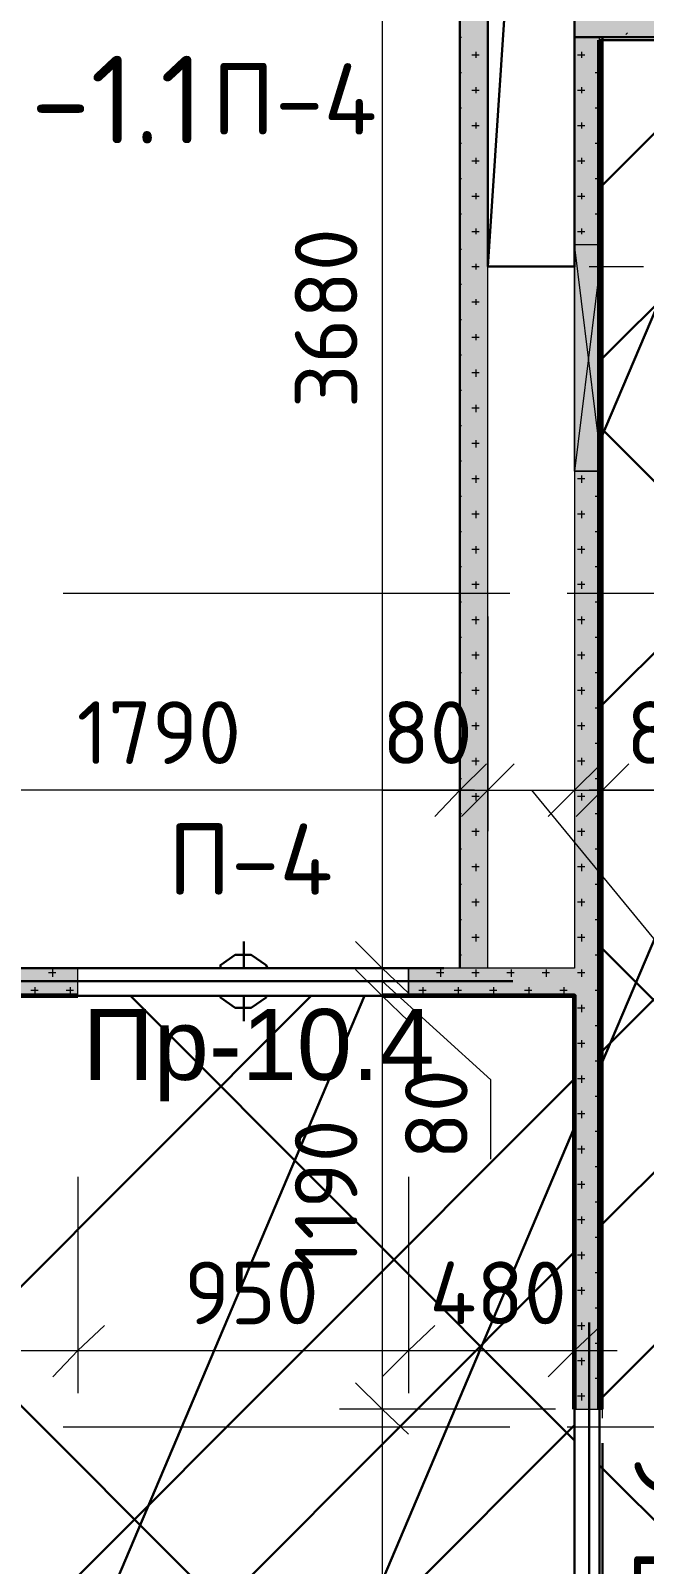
# Model space of a CAD drawing. Header units: millimetres. Extents: x -84737 to 172119, y -43083 to 59399.
# Drawn here: x 107855 to 109623, y 38248 to 42663 of the extents above; entities that cross this region are included whole.
import ezdxf

# ---------------------------------------------------------------- set-up
doc = ezdxf.new("R2010")
doc.units = ezdxf.units.MM
for name, color, linetype, lineweight in [('11) Плинтус ПЛ-2', 70, 'Continuous', 30), ('12) Наливной пол', 150, 'Continuous', 30), ('15) Штукатурка стен СТ-1.1', 161, 'Continuous', 60), ('16) Краска СТ-1.1 стена', 5, 'Continuous', 60), ('18) Краска ПТ-1 потолок', 31, 'Continuous', 30), ('20) Шпакл. баз. фин Стена', 40, 'Continuous', 60), ('22) Шпакл. баз. фин. Потолок', 102, 'Continuous', 30), ('8) Линолеум Л-1.1', 130, 'Continuous', 30)]:
    doc.layers.add(name, color=color, linetype=linetype, lineweight=lineweight)
doc.layers.add('PDF _Геометрия', color=7, linetype='Continuous')
doc.layers.add('PDF _Текст', color=7, linetype='Continuous')
doc.layers.add('PDF _Сплошная заливка', color=7, linetype='Continuous', true_color=0xffffff)
doc.styles.add('PDF GOSTCommon', font='arial.ttf')
doc.styles.add('PDF ISOCPEUR', font='isocpeur.ttf')

msp = doc.modelspace()

# ---------------------------------------------------------------- hatches: boundary and pattern name
at = {"layer": '12) Наливной пол'}
h = msp.add_hatch(dxfattribs=at)
h.set_pattern_fill('ANSI31', color=256, scale=222)
h.paths.add_polyline_path([(114514.8, 42635.7), (112106.2, 42635.7), (112106.2, 33344.1), (114514.8, 33344.1)])
h.paths.add_polyline_path([(124026.4, 38444.9), (124026.4, 33348.3), (114586.7, 33348.3), (114586.7, 39884.2), (116707.5, 39884.2), (116707.5, 38444.9)])
h.paths.add_polyline_path([(129605.6, 33344.1), (124106.9, 33344.1), (124106.9, 43647.4), (129605.6, 43647.4)])
h.paths.add_polyline_path([(109494.4, 42635.7), (111903, 42635.7), (111903, 33344.1), (109494.4, 33344.1)])
h.paths.add_polyline_path([(99982.7, 38444.9), (99982.7, 33348.3), (109422.4, 33348.3), (109422.4, 39884.2), (107301.6, 39884.2), (107301.6, 38444.9)])
h.paths.add_polyline_path([(94403.5, 33344.1), (99902.3, 33344.1), (99902.3, 43647.4), (94403.5, 43647.4)])
at = {"layer": '18) Краска ПТ-1 потолок'}
h = msp.add_hatch(dxfattribs=at)
h.set_pattern_fill('ANSI32', color=256, scale=222, angle=22)
h.paths.add_polyline_path([(114514.8, 42635.7), (112106.2, 42635.7), (112106.2, 33344.1), (114514.8, 33344.1)])
h.paths.add_polyline_path([(124026.4, 38444.9), (124026.4, 33348.3), (114586.7, 33348.3), (114586.7, 39884.2), (116707.5, 39884.2), (116707.5, 38444.9)])
h.paths.add_polyline_path([(129605.6, 33344.1), (124106.9, 33344.1), (124106.9, 43647.4), (129605.6, 43647.4)])
h.paths.add_polyline_path([(109494.4, 42635.7), (111903, 42635.7), (111903, 33344.1), (109494.4, 33344.1)])
h.paths.add_polyline_path([(99982.7, 38444.9), (99982.7, 33348.3), (109422.4, 33348.3), (109422.4, 39884.2), (107301.6, 39884.2), (107301.6, 38444.9)])
h.paths.add_polyline_path([(94403.5, 33344.1), (99902.3, 33344.1), (99902.3, 43647.4), (94403.5, 43647.4)])
h = msp.add_hatch(dxfattribs=at)
h.set_pattern_fill('ANSI32', color=256, scale=222, angle=22)
h.paths.add_polyline_path([(114514.8, 42635.7), (112106.2, 42635.7), (112106.2, 33344.1), (114514.8, 33344.1)])
h.paths.add_polyline_path([(124026.4, 38444.9), (124026.4, 33348.3), (114586.7, 33348.3), (114586.7, 39884.2), (116707.5, 39884.2), (116707.5, 38444.9)])
h.paths.add_polyline_path([(129605.6, 33344.1), (124106.9, 33344.1), (124106.9, 43647.4), (129605.6, 43647.4)])
h.paths.add_polyline_path([(109494.4, 42635.7), (111903, 42635.7), (111903, 33344.1), (109494.4, 33344.1)])
h.paths.add_polyline_path([(99982.7, 38444.9), (99982.7, 33348.3), (109422.4, 33348.3), (109422.4, 39884.2), (107301.6, 39884.2), (107301.6, 38444.9)])
h.paths.add_polyline_path([(94403.5, 33344.1), (99902.3, 33344.1), (99902.3, 43647.4), (94403.5, 43647.4)])
at = {"layer": '22) Шпакл. баз. фин. Потолок'}
h = msp.add_hatch(dxfattribs=at)
h.set_pattern_fill('ANSI37', color=256, scale=333)
h.paths.add_polyline_path([(114514.8, 42635.7), (112106.2, 42635.7), (112106.2, 33344.1), (114514.8, 33344.1)])
h.paths.add_polyline_path([(124026.4, 38444.9), (124026.4, 33348.3), (114586.7, 33348.3), (114586.7, 39884.2), (116707.5, 39884.2), (116707.5, 38444.9)])
h.paths.add_polyline_path([(129605.6, 33344.1), (124106.9, 33344.1), (124106.9, 43647.4), (129605.6, 43647.4)])
h.paths.add_polyline_path([(109494.4, 42635.7), (111903, 42635.7), (111903, 33344.1), (109494.4, 33344.1)])
h.paths.add_polyline_path([(99982.7, 38444.9), (99982.7, 33348.3), (109422.4, 33348.3), (109422.4, 39884.2), (107301.6, 39884.2), (107301.6, 38444.9)])
h.paths.add_polyline_path([(94403.5, 33344.1), (99902.3, 33344.1), (99902.3, 43647.4), (94403.5, 43647.4)])
h = msp.add_hatch(dxfattribs=at)
h.set_pattern_fill('ANSI37', color=256, scale=333)
h.paths.add_polyline_path([(114514.8, 42635.7), (112106.2, 42635.7), (112106.2, 33344.1), (114514.8, 33344.1)])
h.paths.add_polyline_path([(124026.4, 38444.9), (124026.4, 33348.3), (114586.7, 33348.3), (114586.7, 39884.2), (116707.5, 39884.2), (116707.5, 38444.9)])
h.paths.add_polyline_path([(129605.6, 33344.1), (124106.9, 33344.1), (124106.9, 43647.4), (129605.6, 43647.4)])
h.paths.add_polyline_path([(109494.4, 42635.7), (111903, 42635.7), (111903, 33344.1), (109494.4, 33344.1)])
h.paths.add_polyline_path([(99982.7, 38444.9), (99982.7, 33348.3), (109422.4, 33348.3), (109422.4, 39884.2), (107301.6, 39884.2), (107301.6, 38444.9)])
h.paths.add_polyline_path([(94403.5, 33344.1), (99902.3, 33344.1), (99902.3, 43647.4), (94403.5, 43647.4)])
at = {"layer": '8) Линолеум Л-1.1'}
h = msp.add_hatch(dxfattribs=at)
h.set_pattern_fill('ANSI31', color=256, scale=222)
h.paths.add_polyline_path([(114514.8, 42635.7), (112106.2, 42635.7), (112106.2, 33344.1), (114514.8, 33344.1)])
h.paths.add_polyline_path([(124026.4, 38444.9), (124026.4, 33348.3), (114586.7, 33348.3), (114586.7, 39884.2), (116707.5, 39884.2), (116707.5, 38444.9)])
h.paths.add_polyline_path([(129605.6, 33344.1), (124106.9, 33344.1), (124106.9, 43647.4), (129605.6, 43647.4)])
h.paths.add_polyline_path([(109494.4, 42635.7), (111903, 42635.7), (111903, 33344.1), (109494.4, 33344.1)])
h.paths.add_polyline_path([(99982.7, 38444.9), (99982.7, 33348.3), (109422.4, 33348.3), (109422.4, 39884.2), (107301.6, 39884.2), (107301.6, 38444.9)])
h.paths.add_polyline_path([(94403.5, 33344.1), (99902.3, 33344.1), (99902.3, 43647.4), (94403.5, 43647.4)])
at = {"layer": 'PDF _Сплошная заливка', "transparency": 33554559}
h = msp.add_hatch(color=256, dxfattribs=at)
h.paths.add_polyline_path([(109092.2, 42965.8), (109172.7, 42965.8), (109172.7, 43647.4), (109092.2, 43647.4)])
h.paths.add_polyline_path([(109172.7, 42766.9), (109092.2, 42766.9), (109092.2, 39964.6), (109172.7, 39964.6)])
h = msp.add_hatch(color=256, dxfattribs=at)
h.paths.add_polyline_path([(110154.7, 42644.1), (110154.7, 42847.3), (109621.4, 42847.3), (109621.4, 42644.1)])
h.paths.add_polyline_path([(111602.4, 42847.3), (111602.4, 42644.1), (111903, 42644.1), (111903, 42847.3)])
h = msp.add_hatch(color=256, dxfattribs=at)
h.paths.add_polyline_path([(109502.8, 37247), (109422.4, 37247), (109422.4, 33344.1), (109502.8, 33344.1)])
h.paths.add_polyline_path([(109422.4, 42047.3), (109502.8, 42047.3), (109502.8, 42644.1), (109422.4, 42644.1)])
h.paths.add_polyline_path([(109422.4, 38694.7), (109502.8, 38694.7), (109502.8, 41395.4), (109422.4, 41395.4)])
h = msp.add_hatch(color=256, dxfattribs=at)
h.paths.add_polyline_path([(107991.6, 39884.2), (107991.6, 39964.6), (107301.6, 39964.6), (107301.6, 39884.2)])
h.paths.add_polyline_path([(108944.1, 39964.6), (108944.1, 39884.2), (109422.4, 39884.2), (109422.4, 39964.6)])

# ---------------------------------------------------------------- linework, layer by layer
at = {"layer": '11) Плинтус ПЛ-2'}
for points in [[(109494.4, 38694.7), (109494.4, 42635.7), (111903, 42635.7), (111903, 33344.1), (109494.4, 33344.1), (109494.4, 37247)], [(107991.6, 39884.2), (107301.6, 39884.2), (107301.6, 38444.9), (101802.9, 38444.9)], [(109422.4, 38694.7), (109422.4, 39884.2), (108867.9, 39884.2)]]:
    msp.add_lwpolyline(points, dxfattribs=at)
at = {"layer": '15) Штукатурка стен СТ-1.1'}
for points in [[(109494.4, 38694.7), (109494.4, 42635.7)], [(107991.6, 39884.2), (107301.6, 39884.2), (107301.6, 38444.9), (101802.9, 38444.9)], [(109422.4, 38694.7), (109422.4, 39884.2), (108867.9, 39884.2)]]:
    msp.add_lwpolyline(points, dxfattribs=at)
at = {"layer": '16) Краска СТ-1.1 стена'}
for points in [[(109494.4, 38694.7), (109494.4, 42635.7)], [(107991.6, 39884.2), (107301.6, 39884.2), (107301.6, 38444.9), (101802.9, 38444.9)], [(109422.4, 38694.7), (109422.4, 39884.2), (108867.9, 39884.2)]]:
    msp.add_lwpolyline(points, dxfattribs=at)
at = {"layer": '20) Шпакл. баз. фин Стена'}
for points in [[(109494.4, 38694.7), (109494.4, 42635.7)], [(107991.6, 39884.2), (107301.6, 39884.2), (107301.6, 38444.9), (101802.9, 38444.9)], [(109422.4, 38694.7), (109422.4, 39884.2), (108867.9, 39884.2)]]:
    msp.add_lwpolyline(points, dxfattribs=at)
at = {"layer": '8) Линолеум Л-1.1'}
for points in [[(109494.4, 42635.7), (111903, 42635.7), (111903, 33344.1), (109494.4, 33344.1)], [(99982.7, 38444.9), (99982.7, 33348.3), (109422.4, 33348.3), (109422.4, 39884.2), (107301.6, 39884.2), (107301.6, 38444.9)]]:
    msp.add_lwpolyline(points, close=True, dxfattribs=at)
at = {"layer": 'PDF _Геометрия', "lineweight": 30}
for points in [[(110154.7, 42847.3), (110154.7, 42644.1), (109621.4, 42644.1), (109422.4, 42644.1), (109422.4, 43647.4), (109172.7, 43647.4), (109092.2, 43647.4), (109066.8, 43647.4), (109066.8, 43846.3), (109422.4, 43846.3), (109621.4, 43846.3), (109621.4, 42847.3), (110154.7, 42847.3), (109621.4, 42847.3), (109621.4, 43846.3), (100384.8, 43846.3), (100384.8, 44426.2), (98001.6, 44426.2), (99081, 44426.2)], [(108072.1, 43647.4), (108072.1, 43384.9), (107301.6, 43384.9), (107301.6, 39964.6), (109045.7, 39964.6)], [(109092.2, 39964.6), (109092.2, 43647.4)], [(109172.7, 41983.8), (109223.4, 42754.2), (109422.4, 42805)], [(109502.8, 42644.1), (109502.8, 38694.7)], [(108537.7, 39964.6), (108533.5, 39973.1), (108491.1, 40002.7), (108444.6, 40002.7), (108402.2, 39973.1), (108402.2, 39964.6)], [(108470, 39964.6), (108470, 40040.8)], [(109244.6, 39926.5), (107695.3, 39926.5)], [(107991.6, 39884.2), (107301.6, 39884.2), (107301.6, 38444.9), (101802.9, 38444.9)], [(108842.5, 39884.2), (108042.4, 39884.2)], [(108402.2, 39884.2), (108402.2, 39879.9), (108444.6, 39850.3), (108491.1, 39850.3), (108533.5, 39879.9), (108533.5, 39884.2)], [(108470, 39812.2), (108470, 39884.2)], [(109422.4, 38694.7), (109422.4, 39884.2), (109045.7, 39884.2)], [(109464.7, 38944.4), (109464.7, 36895.6)], [(109422.4, 33344.1), (109422.4, 38643.9)], [(109502.8, 38597.3), (109502.8, 37344.3)]]:
    msp.add_lwpolyline(points, dxfattribs=at)
at = {"layer": 'PDF _Геометрия', "lineweight": 9}
for points in [[(108867.9, 43765.9), (108867.9, 39964.6), (108867.9, 39884.2), (108867.9, 38694.7), (108867.9, 37247), (108867.9, 33225.6)], [(109570.6, 42652.6), (109574.8, 42656.8)], [(109092.2, 42644.1), (109096.5, 42644.1)], [(109481.7, 42644.1), (109502.8, 42644.1)], [(109494.4, 42635.7), (109494.4, 42644.1)], [(109126.1, 42593.3), (109147.3, 42593.3)], [(109138.8, 42584.9), (109138.8, 42601.8)], [(109430.9, 42593.3), (109452, 42593.3)], [(109443.6, 42584.9), (109443.6, 42601.8)], [(109092.2, 42542.5), (109096.5, 42542.5)], [(109481.7, 42542.5), (109502.8, 42542.5)], [(109494.4, 42534.1), (109494.4, 42551)], [(109126.1, 42491.7), (109147.3, 42491.7)], [(109138.8, 42483.3), (109138.8, 42500.2)], [(109430.9, 42491.7), (109452, 42491.7)], [(109443.6, 42483.3), (109443.6, 42500.2)], [(109092.2, 42440.9), (109096.5, 42440.9)], [(109481.7, 42440.9), (109502.8, 42440.9)], [(109494.4, 42432.5), (109494.4, 42449.4)], [(109126.1, 42390.1), (109147.3, 42390.1)], [(109138.8, 42381.7), (109138.8, 42398.6)], [(109430.9, 42390.1), (109452, 42390.1)], [(109443.6, 42381.7), (109443.6, 42398.6)], [(109494.4, 42330.9), (109494.4, 42347.8)], [(109092.2, 42339.3), (109096.5, 42339.3)], [(109138.8, 42280.1), (109138.8, 42297)], [(109443.6, 42280.1), (109443.6, 42297)], [(109481.7, 42339.3), (109502.8, 42339.3)], [(109126.1, 42288.5), (109147.3, 42288.5)], [(109430.9, 42288.5), (109452, 42288.5)], [(109092.2, 42237.8), (109096.5, 42237.8)], [(109481.7, 42237.8), (109502.8, 42237.8)], [(109494.4, 42229.3), (109494.4, 42246.2)], [(109126.1, 42187), (109147.3, 42187)], [(109138.8, 42178.5), (109138.8, 42195.4)], [(109430.9, 42187), (109452, 42187)], [(109443.6, 42178.5), (109443.6, 42195.4)], [(109092.2, 42136.2), (109096.5, 42136.2)], [(109481.7, 42136.2), (109502.8, 42136.2)], [(109494.4, 42127.7), (109494.4, 42144.6)], [(109126.1, 42085.4), (109147.3, 42085.4)], [(109138.8, 42076.9), (109138.8, 42093.8)], [(109430.9, 42085.4), (109452, 42085.4)], [(109443.6, 42076.9), (109443.6, 42093.8)], [(109092.2, 42034.6), (109096.5, 42034.6)], [(109138.8, 41975.3), (109138.8, 41992.2)], [(109126.1, 41983.8), (109147.3, 41983.8)], [(109464.7, 41983.8), (109621.4, 41983.8)], [(109092.2, 41933), (109096.5, 41933)], [(109126.1, 41882.2), (109147.3, 41882.2)], [(109138.8, 41873.7), (109138.8, 41890.6)], [(109092.2, 41831.4), (109096.5, 41831.4)], [(109126.1, 41780.6), (109147.3, 41780.6)], [(109138.8, 41772.1), (109138.8, 41789)], [(109092.2, 41729.8), (109096.5, 41729.8)], [(109126.1, 41679), (109147.3, 41679)], [(109138.8, 41666.3), (109138.8, 41687.5)], [(109092.2, 41628.2), (109096.5, 41628.2)], [(109126.1, 41577.4), (109147.3, 41577.4)], [(109138.8, 41564.7), (109138.8, 41585.9)], [(109092.2, 41526.6), (109096.5, 41526.6)], [(109126.1, 41475.8), (109147.3, 41475.8)], [(109138.8, 41463.1), (109138.8, 41484.3)], [(109092.2, 41425), (109096.5, 41425)], [(109126.1, 41374.2), (109147.3, 41374.2)], [(109138.8, 41361.5), (109138.8, 41382.7)], [(109430.9, 41374.2), (109452, 41374.2)], [(109443.6, 41361.5), (109443.6, 41382.7)], [(109494.4, 41310.7), (109494.4, 41331.9)], [(109092.2, 41323.4), (109096.5, 41323.4)], [(109138.8, 41259.9), (109138.8, 41281.1)], [(109443.6, 41259.9), (109443.6, 41281.1)], [(109481.7, 41323.4), (109502.8, 41323.4)], [(109126.1, 41272.6), (109147.3, 41272.6)], [(109430.9, 41272.6), (109452, 41272.6)], [(109092.2, 41221.8), (109096.5, 41221.8)], [(109481.7, 41221.8), (109502.8, 41221.8)], [(109494.4, 41209.1), (109494.4, 41230.3)], [(109126.1, 41171), (109147.3, 41171)], [(109138.8, 41158.3), (109138.8, 41179.5)], [(109430.9, 41171), (109452, 41171)], [(109443.6, 41158.3), (109443.6, 41179.5)], [(109092.2, 41120.2), (109096.5, 41120.2)], [(109481.7, 41120.2), (109502.8, 41120.2)], [(109494.4, 41107.5), (109494.4, 41128.7)], [(109126.1, 41069.4), (109147.3, 41069.4)], [(109138.8, 41056.7), (109138.8, 41077.9)], [(109430.9, 41069.4), (109452, 41069.4)], [(109443.6, 41056.7), (109443.6, 41077.9)], [(107949.3, 41044), (108948.3, 41044)], [(107983.2, 41044), (108034, 41044)], [(108232.9, 41044), (109236.1, 41044)], [(109092.2, 41018.6), (109096.5, 41018.6)], [(109151.5, 41044), (109202.3, 41044)], [(109401.2, 41044), (110400.2, 41044)], [(109435.1, 41044), (109485.9, 41044)], [(109481.7, 41018.6), (109502.8, 41018.6)], [(109494.4, 41005.9), (109494.4, 41027.1)], [(108867.9, 40476.8), (109092.2, 40476.8), (107301.6, 40476.8), (107301.6, 40976.3)], [(109134.6, 40476.8), (109092.2, 40476.8), (109172.7, 40476.8), (109422.4, 40476.8), (109502.8, 40476.8), (111903, 40476.8), (112004.6, 40476.8), (112101.9, 40476.8), (114502.1, 40476.8), (114582.5, 40476.8), (114832.2, 40476.8), (114832.2, 40976.3)], [(109092.2, 40976.3), (109092.2, 40476.8), (109092.2, 40358.3)], [(109138.8, 40955.1), (109138.8, 40976.3)], [(109172.7, 40976.3), (109172.7, 40476.8), (109172.7, 40358.3)], [(109422.4, 40976.3), (109422.4, 40476.8), (109422.4, 40358.3)], [(109443.6, 40955.1), (109443.6, 40976.3)], [(109502.8, 40976.3), (109502.8, 40476.8), (109502.8, 40358.3)], [(109126.1, 40967.8), (109147.3, 40967.8)], [(109430.9, 40967.8), (109452, 40967.8)], [(109092.2, 40917), (109096.5, 40917)], [(109481.7, 40917), (109502.8, 40917)], [(109494.4, 40904.3), (109494.4, 40925.5)], [(109126.1, 40866.2), (109147.3, 40866.2)], [(109138.8, 40853.5), (109138.8, 40874.7)], [(109430.9, 40866.2), (109452, 40866.2)], [(109443.6, 40853.5), (109443.6, 40874.7)], [(109092.2, 40815.4), (109096.5, 40815.4)], [(109481.7, 40815.4), (109502.8, 40815.4)], [(109494.4, 40802.7), (109494.4, 40823.9)], [(109126.1, 40764.6), (109147.3, 40764.6)], [(109138.8, 40751.9), (109138.8, 40773.1)], [(109430.9, 40764.6), (109452, 40764.6)], [(109443.6, 40751.9), (109443.6, 40773.1)], [(109092.2, 40713.9), (109096.5, 40713.9)], [(109481.7, 40713.9), (109502.8, 40713.9)], [(109494.4, 40701.2), (109494.4, 40722.3)], [(109126.1, 40663.1), (109147.3, 40663.1)], [(109138.8, 40650.4), (109138.8, 40671.5)], [(109430.9, 40663.1), (109452, 40663.1)], [(109443.6, 40650.4), (109443.6, 40671.5)], [(109494.4, 40599.6), (109494.4, 40620.7)], [(109092.2, 40612.3), (109096.5, 40612.3)], [(109481.7, 40612.3), (109502.8, 40612.3)], [(109126.1, 40561.5), (109147.3, 40561.5)], [(109138.8, 40548.8), (109138.8, 40569.9)], [(109430.9, 40561.5), (109452, 40561.5)], [(109443.6, 40548.8), (109443.6, 40569.9)], [(109092.2, 40510.7), (109096.5, 40510.7)], [(109481.7, 40510.7), (109502.8, 40510.7)], [(109494.4, 40498), (109494.4, 40519.1)], [(109126.1, 40459.9), (109147.3, 40459.9)], [(109138.8, 40447.2), (109138.8, 40468.3)], [(110091.2, 39930.7), (109748.3, 39930.7), (109299.6, 40476.8)], [(109430.9, 40459.9), (109452, 40459.9)], [(109443.6, 40447.2), (109443.6, 40468.3)], [(109799.1, 40476.8), (109570.6, 40476.8), (109464.7, 40476.8)], [(109092.2, 40409.1), (109096.5, 40409.1)], [(109481.7, 40409.1), (109502.8, 40409.1)], [(109494.4, 40396.4), (109494.4, 40417.5)], [(109126.1, 40358.3), (109147.3, 40358.3)], [(109138.8, 40345.6), (109138.8, 40366.7)], [(109430.9, 40358.3), (109452, 40358.3)], [(109443.6, 40345.6), (109443.6, 40366.7)], [(109494.4, 40294.8), (109494.4, 40315.9)], [(109092.2, 40307.5), (109096.5, 40307.5)], [(109481.7, 40307.5), (109502.8, 40307.5)], [(109126.1, 40256.7), (109147.3, 40256.7)], [(109138.8, 40244), (109138.8, 40265.1)], [(109430.9, 40256.7), (109452, 40256.7)], [(109443.6, 40244), (109443.6, 40265.1)], [(109092.2, 40205.9), (109096.5, 40205.9)], [(109481.7, 40205.9), (109502.8, 40205.9)], [(109494.4, 40193.2), (109494.4, 40214.4)], [(109126.1, 40155.1), (109147.3, 40155.1)], [(109138.8, 40142.4), (109138.8, 40163.6)], [(109430.9, 40155.1), (109452, 40155.1)], [(109443.6, 40142.4), (109443.6, 40163.6)], [(109092.2, 40104.3), (109096.5, 40104.3)], [(109481.7, 40104.3), (109502.8, 40104.3)], [(109494.4, 40091.6), (109494.4, 40112.8)], [(109126.1, 40053.5), (109147.3, 40053.5)], [(109138.8, 40040.8), (109138.8, 40062)], [(109430.9, 40053.5), (109452, 40053.5)], [(109443.6, 40040.8), (109443.6, 40062)], [(109092.2, 40002.7), (109096.5, 40002.7)], [(109481.7, 40002.7), (109502.8, 40002.7)], [(109494.4, 39990), (109494.4, 40011.2)], [(107919.7, 39939.2), (107919.7, 39960.4)], [(109367.4, 39964.6), (108867.9, 39964.6), (108745.1, 39964.6)], [(109037.2, 39939.2), (109037.2, 39960.4)], [(109138.8, 39939.2), (109138.8, 39960.4)], [(109240.4, 39939.2), (109240.4, 39960.4)], [(109342, 39939.2), (109342, 39960.4)], [(109443.6, 39939.2), (109443.6, 39960.4)], [(107907, 39951.9), (107928.1, 39951.9)], [(109181.1, 39414.3), (109181.1, 39642.9), (108867.9, 39926.5)], [(108944.1, 39951.9), (108944.1, 39951.9)], [(109024.5, 39951.9), (109045.7, 39951.9)], [(109126.1, 39951.9), (109147.3, 39951.9)], [(109227.7, 39951.9), (109248.8, 39951.9)], [(109329.3, 39951.9), (109350.4, 39951.9)], [(109430.9, 39951.9), (109452, 39951.9)], [(107856.2, 39901.1), (107877.3, 39901.1)], [(107868.9, 39888.4), (107868.9, 39909.6)], [(107957.8, 39901.1), (107978.9, 39901.1)], [(107970.5, 39888.4), (107970.5, 39909.6)], [(109367.4, 39884.2), (108867.9, 39884.2), (108745.1, 39884.2)], [(108973.7, 39901.1), (108994.9, 39901.1)], [(108986.4, 39888.4), (108986.4, 39909.6)], [(109075.3, 39901.1), (109096.5, 39901.1)], [(109088, 39888.4), (109088, 39909.6)], [(109176.9, 39901.1), (109198.1, 39901.1)], [(109189.6, 39888.4), (109189.6, 39909.6)], [(109278.5, 39901.1), (109299.6, 39901.1)], [(109291.2, 39888.4), (109291.2, 39909.6)], [(109380.1, 39901.1), (109401.2, 39901.1)], [(109392.8, 39888.4), (109392.8, 39909.6)], [(109481.7, 39901.1), (109502.8, 39901.1)], [(109494.4, 39888.4), (109494.4, 39909.6)], [(109430.9, 39850.3), (109452, 39850.3)], [(109443.6, 39837.6), (109443.6, 39858.8)], [(109481.7, 39799.5), (109502.8, 39799.5)], [(109494.4, 39786.8), (109494.4, 39808)], [(109430.9, 39748.7), (109452, 39748.7)], [(109443.6, 39736), (109443.6, 39757.2)], [(109481.7, 39697.9), (109502.8, 39697.9)], [(109494.4, 39685.2), (109494.4, 39706.4)], [(109443.6, 39634.4), (109443.6, 39655.6)], [(109430.9, 39647.1), (109452, 39647.1)], [(109494.4, 39583.6), (109494.4, 39604.8)], [(109481.7, 39596.3), (109502.8, 39596.3)], [(109430.9, 39545.5), (109452, 39545.5)], [(109443.6, 39532.8), (109443.6, 39554)], [(109481.7, 39494.7), (109502.8, 39494.7)], [(109494.4, 39482), (109494.4, 39503.2)], [(109430.9, 39443.9), (109452, 39443.9)], [(109443.6, 39431.2), (109443.6, 39452.4)], [(109481.7, 39393.1), (109502.8, 39393.1)], [(109494.4, 39380.4), (109494.4, 39401.6)], [(107991.6, 39363.5), (107991.6, 38864), (107991.6, 38741.2)], [(108944.1, 39363.5), (108944.1, 38864), (108944.1, 38741.2)], [(109422.4, 39363.5), (109422.4, 38864), (109422.4, 38741.2)], [(109430.9, 39342.3), (109452, 39342.3)], [(109443.6, 39329.6), (109443.6, 39350.8)], [(109494.4, 39278.8), (109494.4, 39300)], [(109481.7, 39291.5), (109502.8, 39291.5)], [(109430.9, 39240.7), (109452, 39240.7)], [(109443.6, 39228), (109443.6, 39249.2)], [(109481.7, 39190), (109502.8, 39190)], [(109494.4, 39177.3), (109494.4, 39198.4)], [(109430.9, 39139.2), (109452, 39139.2)], [(109443.6, 39126.5), (109443.6, 39147.6)], [(109481.7, 39088.4), (109502.8, 39088.4)], [(109494.4, 39075.7), (109494.4, 39096.8)], [(109430.9, 39037.6), (109452, 39037.6)], [(109443.6, 39024.9), (109443.6, 39046)], [(109481.7, 38986.8), (109502.8, 38986.8)], [(109494.4, 38974.1), (109494.4, 38995.2)], [(109443.6, 38923.3), (109443.6, 38944.4)], [(109430.9, 38936), (109452, 38936)], [(107183.1, 38864), (107991.6, 38864), (108944.1, 38864), (109545.2, 38864)], [(109481.7, 38885.2), (109502.8, 38885.2)], [(109494.4, 38872.5), (109494.4, 38893.6)], [(109430.9, 38834.4), (109452, 38834.4)], [(109443.6, 38821.7), (109443.6, 38842.8)], [(109481.7, 38783.6), (109502.8, 38783.6)], [(109494.4, 38770.9), (109494.4, 38792)], [(109430.9, 38732.8), (109452, 38732.8)], [(109443.6, 38720.1), (109443.6, 38741.2)], [(109367.4, 38694.7), (108867.9, 38694.7), (108745.1, 38694.7)], [(107949.3, 38643.9), (108948.3, 38643.9)], [(107983.2, 38643.9), (108034, 38643.9)], [(108232.9, 38643.9), (109236.1, 38643.9)], [(109151.5, 38643.9), (109202.3, 38643.9)], [(109401.2, 38643.9), (110400.2, 38643.9)], [(109435.1, 38643.9), (109485.9, 38643.9)]]:
    msp.add_lwpolyline(points, dxfattribs=at)
at = {"layer": 'PDF _Геометрия', "lineweight": 18}
for points in [[(109092.2, 43647.4), (109092.2, 39964.6), (108944.1, 39964.6), (108944.1, 39884.2), (109422.4, 39884.2), (109422.4, 38694.7), (109502.8, 38694.7), (109502.8, 42644.1), (109422.4, 42644.1), (109422.4, 39964.6), (109172.7, 39964.6), (109172.7, 43647.4)], [(107221.2, 43245.2), (107221.2, 41306.5), (106992.6, 41306.5), (106992.6, 41226.1), (106992.6, 39075.7), (106958.8, 39075.7), (106958.8, 38995.2), (107221.2, 38995.2), (107221.2, 39075.7), (107073.1, 39075.7), (107073.1, 41226.1), (107221.2, 41226.1), (107221.2, 38643.9), (107301.6, 38643.9), (107301.6, 39884.2), (107991.6, 39884.2), (107991.6, 39964.6), (107301.6, 39964.6), (107301.6, 43384.9)], [(108017, 39964.6), (107991.6, 39964.6), (108944.1, 39964.6), (108918.7, 39964.6)], [(108918.7, 39884.2), (108944.1, 39884.2), (107991.6, 39884.2), (107991.6, 39964.6)], [(108944.1, 39884.2), (108944.1, 39964.6)], [(107991.6, 39884.2), (108017, 39884.2)], [(109422.4, 38694.7), (109422.4, 38669.3)], [(109502.8, 38669.3), (109502.8, 38694.7)]]:
    msp.add_lwpolyline(points, dxfattribs=at)
at = {"layer": 'PDF _Геометрия', "color": 253, "lineweight": 30, "true_color": 0xaaaaaa}
msp.add_lwpolyline([(109172.7, 42805), (109422.4, 42805), (109422.4, 41983.8), (109172.7, 41983.8)], close=True, dxfattribs=at)
at = {"layer": 'PDF _Геометрия', "lineweight": 30}
msp.add_lwpolyline([(109422.4, 42805), (109172.7, 42805), (109172.7, 41983.8), (109422.4, 41983.8)], close=True, dxfattribs=at)
at = {"layer": 'PDF _Геометрия', "lineweight": 9}
for points in [[(109422.4, 41395.4), (109502.8, 41395.4), (109422.4, 42047.3), (109502.8, 42047.3)], [(109502.8, 41395.4), (109422.4, 41395.4), (109422.4, 42047.3), (109502.8, 42047.3)]]:
    msp.add_lwpolyline(points, close=True, dxfattribs=at)
at = {"layer": 'PDF _Геометрия', "lineweight": 20}
for points in [[(109168.4, 40553), (109092.2, 40476.8), (109020.3, 40400.6)], [(109248.8, 40553), (109172.7, 40476.8), (109096.5, 40400.6)], [(109498.6, 40553), (109422.4, 40476.8), (109346.2, 40400.6)], [(109579, 40553), (109502.8, 40476.8), (109426.6, 40400.6)], [(108944.1, 39892.6), (108867.9, 39964.6), (108791.7, 40040.8)], [(108944.1, 39812.2), (108867.9, 39884.2), (108791.7, 39960.4)], [(108067.8, 38936), (107991.6, 38864), (107919.7, 38787.8)], [(109020.3, 38936), (108944.1, 38864), (108867.9, 38787.8)], [(109498.6, 38936), (109422.4, 38864), (109346.2, 38787.8)], [(108944.1, 38622.7), (108867.9, 38694.7), (108791.7, 38770.9)]]:
    msp.add_lwpolyline(points, dxfattribs=at)
at = {"layer": 'PDF _Сплошная заливка', "lineweight": 5, "transparency": 33554559}
msp.add_solid([(109422.4, 43846.3), (109422.4, 42644.1), (109621.4, 43846.3), (109621.4, 42644.1)], dxfattribs=at)
at = {"layer": 'PDF _Сплошная заливка', "color": 8, "lineweight": 5, "true_color": 0x808080, "transparency": 33554559}
msp.add_solid([(109422.4, 42047.3), (109422.4, 41395.4), (109502.8, 42047.3), (109502.8, 41395.4)], dxfattribs=at)

# ---------------------------------------------------------------- texts
at = {"layer": 'PDF _Текст', "attachment_point": 4}
for s, insert, char_height, style in [('СМ-1.1', (107438, 42464.7), 252.37, 'PDF ISOCPEUR'), ('П-4', (108377.8, 42466.5), 205.12, 'PDF ISOCPEUR'), ('1790', (107988.3, 40642.4), 180.46, 'PDF ISOCPEUR'), ('80', (108868.8, 40642.4), 180.46, 'PDF ISOCPEUR'), ('80', (109571.5, 40642.4), 180.46, 'PDF ISOCPEUR'), ('П-4', (108250.8, 40278), 205.12, 'PDF ISOCPEUR'), ('Пр-10.4', (108005.3, 39714), 204.12, 'PDF GOSTCommon'), ('950', (108297.4, 39029.5), 180.46, 'PDF ISOCPEUR'), ('480', (109004.3, 39029.5), 180.46, 'PDF ISOCPEUR')]:
    msp.add_mtext(s, dxfattribs=dict(at, insert=insert, char_height=char_height, style=style))
at = {"layer": 'PDF _Текст', "attachment_point": 4, "rotation": 90, "style": 'PDF ISOCPEUR'}
for s, insert, char_height in [('3680', (108706.7, 41576.7), 180.46), ('80', (109024.2, 39413.5), 180.46), ('1190', (108706.7, 39091.8), 180.46), ('П-6', (109697.7, 38113.9), 205.12)]:
    msp.add_mtext(s, dxfattribs=dict(at, insert=insert, char_height=char_height))

doc.saveas('drawing.dxf')
